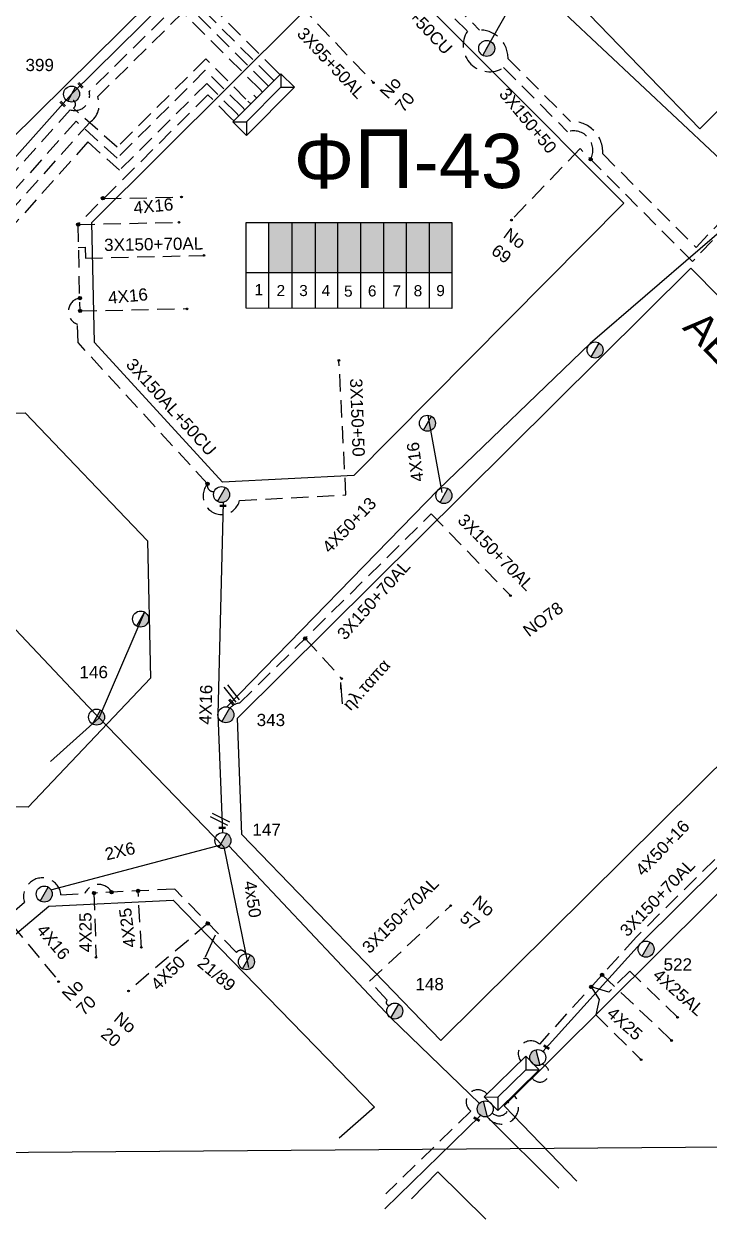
# Model space of a CAD drawing. Header units: millimetres. Extents: x 1421 to 13344, y 800 to 1949.
# Drawn here: x 12007.7 to 12108.7, y 861.3 to 1037.3 of the extents above; entities that cross this region are included whole.
import ezdxf

# ---------------------------------------------------------------- set-up
doc = ezdxf.new("R2010")
doc.units = ezdxf.units.MM
doc.linetypes.add('DASHED', pattern=[19.05, 12.7, -6.35])
for name, color, linetype in [('Pillar OTE', 7, 'Continuous'), ('Άγνωστα', 7, 'Continuous'), ('Γυμνά εναέρια ΧΤ (3Φ)   4x50CU', 7, 'Continuous'), ('Γυμνά εναέρια ΧΤ και ΦΟΠ (3Φ)   4x50+16AL', 7, 'Continuous'), ('Εναέρια παροχή ΧΤ 4x16', 7, 'SYN_LINE'), ('Εναέρια παροχή ΧΤ 4x25', 7, 'SYN_LINE'), ('Επιγραφές - Σχήματα', 7, 'Continuous'), ('Καλωδια ΧΤ  3X95+50', 7, 'Continuous'), ('Καλώδια ΧΤ   3x150+50CU', 7, 'DASHED'), ('Καλώδια ΧΤ   3x150+70AL', 7, 'DASHED'), ('Καλώδια ΧΤ   3x150AL+50CU', 7, 'DASHED'), ('Μηχανική τομή', 7, 'Continuous'), ('Στύλος ΦΜ', 7, 'Continuous'), ('Στύλος ΦΜ @ 1', 7, 'Continuous'), ('Συνδέσεις', 7, 'Continuous'), ('Συνεστραμμένα ΧΤ   3x70+54.6+25 AL', 7, 'SYN_LINE'), ('Τομή', 7, 'Continuous'), ('Υποσταθμός εναέριος 2 στύλων', 7, 'Continuous'), ('Υποσταθμός πόλεως', 7, 'Continuous'), ('Υπόβαθρο ΔΕΗ', 7, 'Continuous'), ('Υπόγεια καλώδια Παροχών ΧΤ   4x16AL', 7, 'DASHED'), ('Υπόγεια καλώδια Παροχών ΧΤ   4x50AL', 7, 'DASHED')]:
    doc.layers.add(name, color=color, linetype=linetype)
doc.styles.add('arial', font='ARIAL.TTF')
doc.styles.get("Standard").update_dxf_attribs({"font": 'ARIAL.TTF'})
doc.linetypes.add('SYN_LINE', pattern='A,0.5,-0.0001,["/\\/\\/\\/",Standard,S=0.1,R=0,X=0,Y=-0.05],-0.25', length=0.7501)
doc.dimstyles.new('ISO-25', dxfattribs={"dimtxt": 2.5, "dimasz": 2.5, "dimexe": 1.25, "dimexo": 0.625, "dimtad": 1, "dimtxsty": 'Standard', "dimcen": 2.5, "dimadec": 0, "dimazin": 0, "dimtfac": 1, "dimtmove": 0, "dimatfit": 3, "dimfxl": 1, "dimarcsym": 0})

# ---------------------------------------------------------------- blocks, each defined once
blk = doc.blocks.new('ΥΠΑΡΧΩΝ ΤΣΙΜΕΝΤΕΝΙΟΣ ΣΤΥΛΟΣ')
at = {"layer": 'Στύλος ΦΜ'}
blk.add_hatch(color=7, dxfattribs=at).paths.add_polyline_path([(-1.29, -2.28, 0.574793), (2.62, 0, 0.268822), (1.3, 2.27)])
at = {"layer": 'Στύλος ΦΜ', "color": 7}
blk.add_line((-1.29, -2.28), (1.3, 2.27), dxfattribs=at)
blk.add_circle((0, 0), 2.62, dxfattribs=at)
at = {"layer": 'Στύλος ΦΜ', "flags": 4}
for tag, p in [('ΑΡΙΘΜΟΣ', (-4.68, 8.05)), ('ΤΥΠΟΣ', (-4.91, 3.03))]:
    blk.add_attdef(tag, p, '', height=4, dxfattribs=at)
blk = doc.blocks.new('ΥΠΟΣΤΑΘΜΟΣ ΠΟΛΕΩΣ 9 ΑΝΑΧΩΡΗΣΕΩΝ')
at = {"layer": 'Υποσταθμός πόλεως', "ltscale": 40}
for p, q in [((-9.63, -2.82), (-9.63, -4)), ((-7.12, -2.82), (-7.12, -4)), ((-4.84, -2.82), (-4.84, -4)), ((-2.36, -2.82), (-2.36, -4)), ((0.09, -2.82), (0.09, -4)), ((2.55, -2.82), (2.55, -4)), ((5.02, -2.82), (5.02, -4)), ((7.48, -2.82), (7.48, -4)), ((9.61, -2.82), (9.61, -4))]:
    blk.add_line(p, q, dxfattribs=at)
blk.add_lwpolyline([(-10.02, 2.82), (10.02, 2.82), (10.02, -2.82), (-10.02, -2.82)], close=True, dxfattribs=at)
for points in [[(-7.21, 0), (-10.02, 2.82)], [(-10.02, -2.82), (-7.21, 0)], [(-7.21, 0), (7.21, 0)], [(7.21, 0), (10.02, 2.82)], [(10.02, -2.82), (7.21, 0)]]:
    blk.add_lwpolyline(points, dxfattribs=at)
at = {"layer": 'Υποσταθμός πόλεως', "linetype": 'SYN_LINE', "ltscale": 40, "flags": 1}
for tag, p in [('ΜΕΤΑΣΧΗΜΑΤΙΣΜΟΣ', (10.79, 1.71)), ('ΙΣΧΥΣ', (10.77, -1.08)), ('ΑΡΙΘΜΟΣ', (10.89, -3.8))]:
    blk.add_attdef(tag, p, '', height=1.8, dxfattribs=at)
blk = doc.blocks.new('ΜΗΧΑΝΙΚΗ ΤΟΜΗ')
at = {"layer": 'Μηχανική τομή', "ltscale": 40}
for p, q in [((-1.89, 0.78), (1.89, 0.78)), ((1.89, 0), (-1.89, 0))]:
    blk.add_line(p, q, dxfattribs=at)
blk = doc.blocks.new('_ΣΥΝΔΕΣΗ')
at = {"layer": 'Συνδέσεις', "linetype": 'SYN_LINE', "ltscale": 40}
blk.add_hatch(color=256, dxfattribs=at).paths.add_polyline_path([(0.5, -0.01, 1), (-0.5, -0.01, 1)])
at = {"layer": 'Συνδέσεις'}
blk.add_circle((0, -0.01), 0.5, dxfattribs=at)
blk = doc.blocks.new('ΤΟΜΗ')
at = {"layer": 'Τομή', "ltscale": 40}
for p, q in [((-5.68, 0), (5.68, 0)), ((5.68, -2.33), (-5.68, -2.33))]:
    blk.add_line(p, q, dxfattribs=at)
blk = doc.blocks.new('ΥΠΟΣΤΑΘΜΟΣ ΕΝΑΕΡΙΟΣ ΕΠΙ 2 ΣΤΥΛΩΝ')
at = {"layer": 'Υποσταθμός εναέριος 2 στύλων', "linetype": 'Continuous'}
for points in [[(-11.97, -2.11, 0.574793), (-8.45, -0.07, 0.268822), (-9.64, 1.98)], [(9.68, -2.15, 0.574793), (13.19, -0.1, 0.268822), (12.01, 1.95)]]:
    blk.add_hatch(color=256, dxfattribs=at).paths.add_polyline_path(points)
for p, q in [((-11.97, -2.11), (-9.64, 1.98)), ((9.68, -2.15), (12.01, 1.95))]:
    blk.add_line(p, q, dxfattribs=at)
for centre in [(-10.81, -0.07), (10.84, -0.1)]:
    blk.add_circle(centre, 2.36, dxfattribs=at)
at = {"layer": 'Υποσταθμός πόλεως', "linetype": 'Continuous', "ltscale": 40}
blk.add_lwpolyline([(-8.57, 2.82), (8.57, 2.82), (8.57, -2.82), (-8.57, -2.82)], close=True, dxfattribs=at)
for points in [[(-5.75, 0), (-8.57, 2.82)], [(-8.57, -2.82), (-5.75, 0)], [(-5.75, 0), (5.75, 0)], [(5.75, 0), (8.57, 2.82)], [(8.57, -2.82), (5.75, 0)]]:
    blk.add_lwpolyline(points, dxfattribs=at)
at = {"layer": 'Υποσταθμός εναέριος 2 στύλων', "ltscale": 40, "flags": 1}
for tag, p in [('ΜΕΤΑΣΧΗΜΑΤΙΣΜΟΣ', (14.09, 2.51)), ('ΙΣΧΥΣ', (14.07, -0.28)), ('ΑΡΙΘΜΟΣ', (14.19, -3))]:
    blk.add_attdef(tag, p, '', height=1.8, dxfattribs=at)

msp = doc.modelspace()

# ---------------------------------------------------------------- hatches: boundary and pattern name
at = {"layer": 'Άγνωστα', "linetype": 'DASHED', "ltscale": 0.2}
h = msp.add_hatch(color=133, dxfattribs=at)
h.dxf.hatch_style = 1
h.paths.add_polyline_path([(12047.25451, 1008.10511), (12043.81463, 1008.10533), (12043.81417, 1000.74474), (12047.25405, 1000.7414)])
h = msp.add_hatch(color=1, dxfattribs=at)
h.dxf.hatch_style = 1
h.paths.add_polyline_path([(12047.25405, 1000.7414), (12050.69361, 1000.73806), (12050.69407, 1008.1049), (12047.25451, 1008.10511)])
h = msp.add_hatch(color=30, dxfattribs=at)
h.dxf.hatch_style = 1
h.paths.add_polyline_path([(12050.69361, 1000.73806), (12053.99117, 1000.73485), (12053.99163, 1008.10469), (12050.69407, 1008.1049)])
h = msp.add_hatch(color=6, dxfattribs=at)
h.dxf.hatch_style = 1
h.paths.add_polyline_path([(12057.37763, 1008.10448), (12053.99163, 1008.10469), (12053.99117, 1000.73485), (12057.37717, 1000.73156)])
h = msp.add_hatch(color=85, dxfattribs=at)
h.dxf.hatch_style = 1
h.paths.add_polyline_path([(12057.37717, 1000.73156), (12060.77381, 1000.72827), (12060.77427, 1008.10427), (12057.37763, 1008.10448)])
h = msp.add_hatch(color=2, dxfattribs=at)
h.dxf.hatch_style = 1
h.paths.add_polyline_path([(12064.11132, 1008.10406), (12060.77427, 1008.10427), (12060.77381, 1000.72827), (12064.11086, 1000.72503)])
h = msp.add_hatch(color=5, dxfattribs=at)
h.dxf.hatch_style = 1
h.paths.add_polyline_path([(12064.11086, 1000.72503), (12067.49924, 1000.72173), (12067.4997, 1008.10384), (12064.11132, 1008.10406)])
h = msp.add_hatch(color=151, dxfattribs=at)
h.dxf.hatch_style = 1
h.paths.add_polyline_path([(12070.8198, 1008.10364), (12067.4997, 1008.10384), (12067.49924, 1000.72173), (12070.81934, 1000.71851)])

# ---------------------------------------------------------------- linework, layer by layer
at = {"layer": 'Pillar OTE', "ltscale": 40}
for points in [[(12040.48593, 995.46525), (12040.48672, 1008.10554), (12070.8198, 1008.10364), (12070.819, 995.43588), (12040.48593, 995.46618)], [(12043.81384, 995.46285), (12043.81463, 1008.10533)], [(12047.25371, 995.45942), (12047.25451, 1008.10511)], [(12050.69328, 995.45598), (12050.69407, 1008.1049)], [(12053.99084, 995.45269), (12053.99163, 1008.10469)], [(12057.37684, 995.44931), (12057.37763, 1008.10448)], [(12060.77348, 995.44592), (12060.77427, 1008.10427)], [(12064.11053, 995.44258), (12064.11132, 1008.10406)], [(12067.4989, 995.4392), (12067.4997, 1008.10384)], [(12040.48626, 1000.74797), (12070.81934, 1000.71851)]]:
    msp.add_lwpolyline(points, dxfattribs=at)
at = {"layer": 'Άγνωστα', "color": 30}
for points in [[(12037.19186, 916.14927), (12017.2031, 936.81258), (11961.81145, 995.42986)], [(12018.81993, 935.14119), (12025.53258, 950.66779)]]:
    msp.add_lwpolyline(points, dxfattribs=at)
at = {"layer": 'Άγνωστα', "color": 85, "linetype": 'DASHED', "ltscale": 0.2}
msp.add_lwpolyline([(12049.18925, 946.85428), (12054.56049, 940.93931)], dxfattribs=at)
at = {"layer": 'Άγνωστα'}
msp.add_lwpolyline([(12018.81993, 935.14119), (12011.67621, 928.74273)], dxfattribs=at)
at = {"layer": 'Άγνωστα', "color": 1}
msp.add_lwpolyline([(12036.69743, 916.43113), (12011.65254, 909.79092)], dxfattribs=at)
at = {"layer": 'Άγνωστα', "color": 1, "linetype": 'DASHED', "ltscale": 0.2}
msp.add_lwpolyline([(12040.41994, 900.41876, 0.602665177), (12039.06393, 900.61581), (12029.98281, 909.93553), (12018.06766, 909.35962)], format="xyb", dxfattribs=at)
for points in [[(12018.06766, 909.35962), (12018.37701, 899.78795)], [(12025.06082, 901.24561), (12024.57321, 909.67406)]]:
    msp.add_lwpolyline(points, dxfattribs=at)
at = {"layer": 'Άγνωστα', "color": 30, "linetype": 'DASHED', "ltscale": 0.2}
for points in [[(12104.14583, 891.00072), (12097.01441, 897.86988), (12093.90462, 894.77061), (12091.34048, 895.55771), (12092.50311, 893.69306), (12091.99601, 891.41924), (12098.64618, 884.86206)], [(12103.08669, 887.76584), (12092.93763, 897.32101)]]:
    msp.add_lwpolyline(points, dxfattribs=at)
at = {"layer": 'Γυμνά εναέρια ΧΤ (3Φ)   4x50CU', "color": 1, "linetype": 'Continuous'}
msp.add_lwpolyline([(12037.19186, 916.14927), (12040.83673, 898.38768)], dxfattribs=at)
at = {"layer": 'Γυμνά εναέρια ΧΤ και ΦΟΠ (3Φ)   4x50+16AL', "color": 1, "linetype": 'Continuous', "ltscale": 0.2}
for points in [[(12038.72803, 1050.62555), (12067.87922, 1058.79067), (12081.83781, 1044.1786), (12115.16093, 1012.89942)], [(12037.95258, 916.30725), (12061.81418, 890.96253), (12074.87377, 878.38652)]]:
    msp.add_lwpolyline(points, dxfattribs=at)
at = {"layer": 'Γυμνά εναέρια ΧΤ και ΦΟΠ (3Φ)   4x50+16AL', "color": 6, "linetype": 'Continuous', "ltscale": 0.2}
msp.add_lwpolyline([(11964.1225, 995.08207), (11981.25772, 992.88174), (11999.01802, 1009.38002), (12014.77934, 1027.00457), (12038.72803, 1050.62555)], dxfattribs=at)
at = {"layer": 'Γυμνά εναέρια ΧΤ και ΦΟΠ (3Φ)   4x50+16AL', "color": 133, "linetype": 'Continuous', "ltscale": 0.2}
msp.add_lwpolyline([(12115.50725, 1011.18929), (12091.1846, 990.256), (12068.85065, 968.76748), (12037.63115, 936.77574)], dxfattribs=at)
at = {"layer": 'Γυμνά εναέρια ΧΤ και ΦΟΠ (3Φ)   4x50+16AL', "color": 62, "linetype": 'Continuous', "ltscale": 0.2}
msp.add_lwpolyline([(12084.19971, 886.05084), (12098.6021, 901.95155), (12121.48258, 924.59572), (12140.59333, 942.83547), (12162.47229, 963.29411)], dxfattribs=at)
at = {"layer": 'Γυμνά εναέρια ΧΤ και ΦΟΠ (3Φ)   4x50+16AL', "color": 85, "linetype": 'Continuous', "ltscale": 0.2}
msp.add_lwpolyline([(12075.04333, 876.60709), (12060.93035, 862.87322)], dxfattribs=at)
at = {"layer": 'Εναέρια παροχή ΧΤ 4x16', "color": 1, "ltscale": 20}
msp.add_lwpolyline([(12075.86356, 1033.59922), (12082.42111, 1045.20178)], dxfattribs=at)
at = {"layer": 'Εναέρια παροχή ΧΤ 4x16', "color": 133, "ltscale": 20}
msp.add_lwpolyline([(12069.3795, 968.35186), (12067.30812, 979.67129)], dxfattribs=at)
at = {"layer": 'Καλωδια ΧΤ  3X95+50', "color": 6, "linetype": 'DASHED', "ltscale": 0.2}
msp.add_lwpolyline([(12048.40052, 1040.11029), (12048.40052, 1040.11029), (12059.31014, 1028.63035)], dxfattribs=at)
at = {"layer": 'Καλώδια ΧΤ   3x150+50CU', "color": 133, "linetype": 'DASHED', "ltscale": 0.2}
for points in [[(12048.30637, 1058.2737), (12049.74372, 1059.68977), (12073.08246, 1036.26959, 0.806028472), (12078.42855, 1030.90484), (12087.84761, 1021.45291, -0.67442923), (12091.24568, 1017.39983)], [(12045.05554, 1030.2859), (12033.76322, 1041.56624), (12038.65366, 1046.46188, 0.386349363), (12041.12576, 1051.19938), (12044.51064, 1054.53415)], [(12114.89587, 1011.74088, 0.686602554), (12114.49222, 1010.95008), (12106.24174, 1002.35144), (12089.68407, 1018.96689), (12079.52922, 1008.40606)]]:
    msp.add_lwpolyline(points, format="xyb", dxfattribs=at)
at = {"layer": 'Καλώδια ΧΤ   3x150+50CU', "color": 1, "linetype": 'DASHED', "ltscale": 0.2}
for points in [[(12037.22498, 1047.0523), (12039.21924, 1045.24517, 0.272595984), (12042.52829, 1050.19747), (12052.30768, 1059.08022), (12074.87508, 1036.43407, -0.420913895), (12079.08437, 1032.21009), (12088.29653, 1022.96578, -0.443087483), (12093.03492, 1018.21086), (12106.77147, 1004.42637), (12112.12142, 1010.00744), (12114.84248, 1007.27371)], [(12044.16998, 1029.3994), (12031.86734, 1041.68898), (12038.40786, 1048.23644, 0.938428753), (12039.37429, 1049.64371)]]:
    msp.add_lwpolyline(points, format="xyb", dxfattribs=at)
at = {"layer": 'Καλώδια ΧΤ   3x150+50CU', "color": 30, "linetype": 'DASHED', "ltscale": 0.2}
msp.add_lwpolyline([(12043.36525, 1028.59382), (12031.05664, 1040.88937), (12017.3562, 1027.37639, -0.599118364), (12014.56317, 1024.70225), (12000.24338, 1008.68965), (11982.10742, 991.8424), (11973.80091, 992.62758)], format="xyb", dxfattribs=at)
at = {"layer": 'Καλώδια ΧΤ   3x150+50CU', "color": 2, "linetype": 'DASHED', "ltscale": 0.2}
msp.add_lwpolyline([(12042.4865, 1027.71413), (12031.1751, 1039.01353), (12018.6159, 1026.62618, -0.353972988), (12017.44843, 1022.83451), (12002.10082, 1005.67258), (11983.08063, 988.00394), (11965.06554, 989.70681), (11956.19811, 986.10036), (11956.45848, 972.32592, 0.206167672), (11954.0674, 967.30517), (11951.17351, 964.49909, -0.817284443), (11949.00561, 962.39699)], format="xyb", dxfattribs=at)
at = {"layer": 'Καλώδια ΧΤ   3x150+50CU', "color": 6, "linetype": 'DASHED', "ltscale": 0.2}
msp.add_lwpolyline([(12040.46745, 1026.2641), (12034.54722, 1032.18411), (12021.47839, 1019.18135), (12015.04254, 1024.93682, 0.561128309), (12015.02583, 1026.07077)], format="xyb", dxfattribs=at)
at = {"layer": 'Καλώδια ΧΤ   3x150+50CU', "color": 5, "linetype": 'DASHED', "ltscale": 0.2}
msp.add_lwpolyline([(12039.88121, 1025.10608), (12034.47736, 1030.50972), (12021.4827, 1017.58076), (12015.42269, 1023.00012), (12001.71121, 1007.66774), (11982.1475, 989.4942), (11973.58127, 990.30392)], dxfattribs=at)
at = {"layer": 'Καλώδια ΧΤ   3x150+50CU', "color": 151, "linetype": 'DASHED', "ltscale": 0.2}
msp.add_lwpolyline([(12039.01098, 1024.23492), (12034.67827, 1028.56304), (12021.83764, 1015.78731), (12017.18053, 1019.95208), (12002.7944, 1003.86529), (11983.55324, 985.99138), (11965.10579, 987.73512), (11957.96388, 984.83045), (11958.2232, 971.11127, -0.800046045), (11955.24216, 966.4646), (11944.98758, 956.52124, -0.540078323), (11940.16952, 951.84941), (11933.3537, 945.24044, -0.522710634), (11930.50822, 942.10935), (11936.41477, 936.01793, -0.746319138), (11936.18314, 934.50838), (11918.93713, 919.18071, 0.677115078), (11920.0843, 916.0525)], format="xyb", dxfattribs=at)
at = {"layer": 'Καλώδια ΧΤ   3x150+50CU', "color": 85, "linetype": 'DASHED', "ltscale": 0.2}
msp.add_lwpolyline([(12038.25787, 1023.48101), (12034.86476, 1026.89703), (12015.68068, 1007.80993), (12015.96528, 995.06638)], dxfattribs=at)
for points in [[(12035.78059, 968.48669, -0.556290904), (12034.80585, 969.605), (12015.71668, 990.40915), (12015.63471, 993.12132, -0.774846847), (12015.92319, 996.95101)], [(12034.80585, 969.605, 1.263801341), (12039.52471, 967.16464), (12055.19778, 967.98255), (12054.1708, 987.66174)]]:
    msp.add_lwpolyline(points, format="xyb", dxfattribs=at)
at = {"layer": 'Καλώδια ΧΤ   3x150+50CU', "color": 5, "linetype": 'DASHED', "ltscale": 0.2}
msp.add_lwpolyline([(12075.99912, 879.74276, 1.127926797), (12073.59137, 877.2566), (12061.06984, 865.07143)], format="xyb", dxfattribs=at)
at = {"layer": 'Καλώδια ΧΤ   3x150+50CU', "color": 62, "linetype": 'DASHED', "ltscale": 0.2}
msp.add_arc((12083.75421, 882.86229), 1.33869, 213.3351217, 74.3352259, dxfattribs=at)
at = {"layer": 'Καλώδια ΧΤ   3x150+50CU', "color": 85, "linetype": 'DASHED', "ltscale": 0.2}
msp.add_arc((12078.0995, 877.87673), 2.53406, 214.8179791, 40.7197811, dxfattribs=at)
at = {"layer": 'Καλώδια ΧΤ   3x150+50CU', "color": 1, "linetype": 'DASHED', "ltscale": 0.2}
msp.add_arc((12077.75945, 878.04669), 1.48321, 226.4272219, 29.8969544, dxfattribs=at)
at = {"layer": 'Καλώδια ΧΤ   3x150+70AL', "color": 85, "linetype": 'DASHED', "ltscale": 0.2}
msp.add_lwpolyline([(12015.75614, 1004.43099), (12016.77374, 1004.45372), (12016.80948, 1002.85363), (12034.15763, 1003.24107)], dxfattribs=at)
at = {"layer": 'Καλώδια ΧΤ   3x150+70AL', "color": 30, "linetype": 'DASHED', "ltscale": 0.2}
msp.add_lwpolyline([(12162.36514, 969.35847), (12157.58501, 964.67656, 0.274021484), (12157.28025, 962.09779), (12158.03387, 961.30756), (12139.53239, 944.00714), (12120.36556, 925.03827), (12097.94461, 902.84889), (12083.69081, 887.11221, 0.913850915), (12080.9633, 884.60722)], format="xyb", dxfattribs=at)
at = {"layer": 'Καλώδια ΧΤ   3x150+70AL', "color": 85, "linetype": 'DASHED', "ltscale": 0.2}
msp.add_lwpolyline([(12037.88523, 936.26932, -0.237205405), (12039.53543, 937.32041), (12067.77378, 965.20789), (12067.77378, 965.20789), (12067.77378, 965.20789), (12079.42604, 953.15498)], format="xyb", dxfattribs=at)
at = {"layer": 'Καλώδια ΧΤ   3x150+70AL', "color": 1, "linetype": 'DASHED', "ltscale": 0.2}
msp.add_lwpolyline([(11993.09532, 893.97898, -0.700508494), (11997.64805, 899.45099), (12007.81315, 907.99624, -1.105620224), (12013.2023, 909.10552), (12016.72533, 909.29474, -0.626719117), (12020.66722, 909.48527)], format="xyb", dxfattribs=at)
at = {"layer": 'Καλώδια ΧΤ   3x150+70AL', "color": 1, "ltscale": 0.2}
msp.add_lwpolyline([(12061.57948, 892.83655, -0.725715758), (12061.2661, 893.57407), (12058.6575, 896.38067), (12058.6575, 896.38067), (12058.6575, 896.38067), (12070.61617, 907.4957)], format="xyb", dxfattribs=at)
at = {"layer": 'Συνεστραμμένα ΧΤ   3x70+54.6+25 AL', "color": 85, "linetype": 'SYN_LINE', "ltscale": 20}
msp.add_lwpolyline([(12037.08306, 966.87349), (12036.32717, 935.66383), (12037.01869, 918.25878)], dxfattribs=at)
at = {"layer": 'Συνεστραμμένα ΧΤ   3x70+54.6+25 AL', "color": 85, "linetype": 'SYN_LINE', "ltscale": 15}
msp.add_lwpolyline([(12076.01912, 876.42985), (12086.5509, 865.89902)], dxfattribs=at)
at = {"layer": 'Υπόβαθρο ΔΕΗ'}
for points in [[(10840.03143, 862.30832), (12828.1383, 877.43934), (12848.3754, 1876.73506)], [(11922.09142, 1040.61581), (11996.14841, 1112.31541), (12046.73207, 1060.78301), (11980.97714, 995.80187), (11963.34289, 997.46951), (11922.09142, 1040.61581)], [(12107.35315, 1021.89016), (12070.25326, 1060.23654), (12120.38834, 1109.51811), (12157.28027, 1072.25432), (12107.35315, 1021.89016)], [(12018.1242, 990.44839), (12017.73027, 1008.0873), (12058.51899, 1048.66982), (12096.1169, 1010.94072), (12056.37691, 970.85456), (12037.02924, 969.84489), (12018.1242, 990.44839)], [(12069.18183, 887.62956), (12039.84667, 917.9649), (12039.23493, 935.10571), (12106.00978, 1001.38562), (12144.59212, 962.35472), (12069.18183, 887.62956), (12069.18183, 887.62956)], [(11969.22355, 961.27823), (11987.8677, 979.68938), (12007.92682, 980.06391), (12025.9365, 961.23024), (12026.37765, 941.0064), (12008.37661, 922.00846), (11989.62977, 922.07088), (11969.4783, 942.71631), (11969.22355, 961.27823)], [(12078.48665, 878.00748), (12153.90435, 952.88029), (12199.06056, 907.35275), (12166.01026, 875.28427)], [(11975.02015, 871.51196), (11972.11656, 874.4124), (12011.41516, 907.44863), (12029.72253, 908.33351), (12059.42528, 877.85035), (12054.19919, 873.2514)], [(12078.48665, 878.00748), (12089.20168, 866.92712)], [(12068.74268, 868.28815), (12064.85089, 864.33355)], [(12068.74268, 868.28815), (12075.79409, 861.34873)]]:
    msp.add_lwpolyline(points, dxfattribs=at)
at = {"layer": 'Υπόγεια καλώδια Παροχών ΧΤ   4x16AL', "color": 85, "linetype": 'DASHED', "ltscale": 0.2}
for points in [[(12019.52022, 1011.63007), (12031.08833, 1011.84644)], [(12015.68068, 1007.80993), (12030.59211, 1008.12667)], [(12015.96528, 995.06638), (12031.62925, 995.41621)]]:
    msp.add_lwpolyline(points, dxfattribs=at)
at = {"layer": 'Υπόγεια καλώδια Παροχών ΧΤ   4x16AL', "color": 1, "linetype": 'DASHED', "ltscale": 0.2}
msp.add_lwpolyline([(12005.92639, 904.76538), (12012.84952, 896.44129)], dxfattribs=at)
at = {"layer": 'Υπόγεια καλώδια Παροχών ΧΤ   4x50AL', "color": 1, "linetype": 'DASHED', "ltscale": 0.2}
msp.add_lwpolyline([(12034.87664, 904.91313), (12023.07303, 894.86771)], dxfattribs=at)

# ---------------------------------------------------------------- block references
at = {"layer": 'Μηχανική τομή'}
for p, xscale, yscale, zscale, rotation in [((12016.1528, 1028.35923), 0.2499999999999191, 0.2499999999999191, 0.2499999999999191, 134.9427037580675), ((12013.53591, 1025.61414), 0.2499999999999191, 0.2499999999999191, 0.2499999999999191, 134.9427037580675), ((12038.26175, 937.43684), 0.2500000000001928, 0.2500000000001928, 0.2500000000001928, 312.6268794242704), ((12084.68324, 886.58467), 0.249999999999919, 0.249999999999919, 0.249999999999919, 328.1658736707066), ((12074.40196, 875.98294), 0.249999999999919, 0.249999999999919, 0.249999999999919, 328.1658736707066)]:
    msp.add_blockref('ΜΗΧΑΝΙΚΗ ΤΟΜΗ', p, dxfattribs=dict(at, xscale=xscale, yscale=yscale, zscale=zscale, rotation=rotation))
at = {"layer": 'Μηχανική τομή', "xscale": 0.25, "yscale": 0.25, "zscale": 0.25}
for p in [(12037.06818, 966.25904), (12036.95727, 918.85733)]:
    msp.add_blockref('ΜΗΧΑΝΙΚΗ ΤΟΜΗ', p, dxfattribs=at)
at = {"layer": 'Στύλος ΦΜ @ 1', "ltscale": 40, "xscale": 0.4499999999998181, "yscale": 0.4499999999998181, "zscale": 0.4499999999998181}
for p in [(12075.93216, 1033.72482), (12091.90016, 989.32053), (12067.19327, 978.53593), (12036.86672, 968.03122), (12069.63342, 967.88748), (12024.9447, 949.70724), (12010.73941, 909.2134), (12040.52705, 899.24587)]:
    msp.add_blockref('ΥΠΑΡΧΩΝ ΤΣΙΜΕΝΤΕΝΙΟΣ ΣΤΥΛΟΣ', p, dxfattribs=at)
at = {"layer": 'Στύλος ΦΜ @ 1', "ltscale": 40}
ref = msp.add_blockref('ΥΠΑΡΧΩΝ ΤΣΙΜΕΝΤΕΝΙΟΣ ΣΤΥΛΟΣ', (12014.77708, 1027.00586), dxfattribs=dict(at, xscale=0.4499999999998181, yscale=0.4499999999998181, zscale=0.4499999999998181))
ref.add_attrib('ΤΥΠΟΣ', '399', (12007.97909, 1030.39057), dxfattribs={"layer": 'Στύλος ΦΜ', "height": 1.8, "flags": 4})
ref = msp.add_blockref('ΥΠΑΡΧΩΝ ΤΣΙΜΕΝΤΕΝΙΟΣ ΣΤΥΛΟΣ', (12018.45215, 935.2622), dxfattribs=dict(at, xscale=0.4499999999998181, yscale=0.4499999999998181, zscale=0.4499999999998181))
ref.add_attrib('ΤΥΠΟΣ', '146', (12015.93558, 940.99706), dxfattribs={"layer": 'Στύλος ΦΜ', "height": 1.8, "flags": 4})
ref = msp.add_blockref('ΥΠΑΡΧΩΝ ΤΣΙΜΕΝΤΕΝΙΟΣ ΣΤΥΛΟΣ', (12037.50346, 935.60491), dxfattribs=dict(at, xscale=0.4499999999998181, yscale=0.4499999999998181, zscale=0.4499999999998181))
ref.add_attrib('ΤΥΠΟΣ', '343', (12042.04158, 933.94543), dxfattribs={"layer": 'Στύλος ΦΜ', "height": 1.8, "flags": 4})
ref = msp.add_blockref('ΥΠΑΡΧΩΝ ΤΣΙΜΕΝΤΕΝΙΟΣ ΣΤΥΛΟΣ', (12037.06545, 917.08194), dxfattribs=dict(at, xscale=0.4499999999998181, yscale=0.4499999999998181, zscale=0.4499999999998181))
ref.add_attrib('ΤΥΠΟΣ', '147', (12041.40528, 917.7884), dxfattribs={"layer": 'Στύλος ΦΜ', "height": 1.8, "flags": 4})
ref = msp.add_blockref('ΥΠΑΡΧΩΝ ΤΣΙΜΕΝΤΕΝΙΟΣ ΣΤΥΛΟΣ', (12099.41118, 901.09568), dxfattribs=dict(at, xscale=0.4499999999998181, yscale=0.4499999999998181, zscale=0.4499999999998181))
ref.add_attrib('ΤΥΠΟΣ', '522', (12101.99193, 897.94731), dxfattribs={"layer": 'Στύλος ΦΜ', "height": 1.8, "flags": 4})
ref = msp.add_blockref('ΥΠΑΡΧΩΝ ΤΣΙΜΕΝΤΕΝΙΟΣ ΣΤΥΛΟΣ', (12062.39521, 891.987), dxfattribs=dict(at, xscale=0.4499999999998181, yscale=0.4499999999998181, zscale=0.4499999999998181))
ref.add_attrib('ΤΥΠΟΣ', '148', (12065.42621, 895.05447), dxfattribs={"layer": 'Στύλος ΦΜ', "height": 1.8, "flags": 4})
at = {"layer": 'Συνδέσεις'}
for p, xscale, yscale, zscale in [((12059.25155, 1028.692), 0.25, 0.25, 0.25), ((12091.24568, 1017.39983), 0.4777242751394019, 0.4777242751394019, 0.4777242751394019), ((12030.96429, 1011.85561), 0.25, 0.25, 0.25), ((12019.38794, 1011.66531), 0.4777242751394019, 0.4777242751394019, 0.4777242751394019), ((12079.57317, 1008.45177), 0.25, 0.25, 0.25), ((12015.75445, 1007.80177), 0.4777242751394019, 0.4777242751394019, 0.4777242751394019), ((12030.59211, 1008.12667), 0.25, 0.25, 0.25), ((12034.28343, 1003.24443), 0.25, 0.25, 0.25), ((12015.99628, 996.97322), 0.4777242751394019, 0.4777242751394019, 0.4777242751394019), ((12016.03837, 995.0886), 0.4777242751394019, 0.4777242751394019, 0.4777242751394019), ((12031.76743, 995.37131), 0.25, 0.25, 0.25), ((12054.15671, 987.78874), 0.25, 0.25, 0.25), ((12034.80585, 969.605), 0.4777242751394019, 0.4777242751394019, 0.4777242751394019), ((12079.42604, 953.15498), 0.25, 0.25, 0.25), ((12049.18925, 946.85428), 0.4777242751394019, 0.4777242751394019, 0.4777242751394019), ((12054.56049, 940.93931), 0.25, 0.25, 0.25), ((12024.57321, 909.67406), 0.4777242751394019, 0.4777242751394019, 0.4777242751394019), ((12018.06766, 909.35962), 0.4777242751394019, 0.4777242751394019, 0.4777242751394019), ((12020.66722, 909.48527), 0.4777242751394019, 0.4777242751394019, 0.4777242751394019), ((12070.61617, 907.4957), 0.25, 0.25, 0.25), ((12034.82887, 904.87248), 0.4777242751394019, 0.4777242751394019, 0.4777242751394019), ((12025.05415, 901.36095), 0.25, 0.25, 0.25), ((12018.37324, 899.9048), 0.25, 0.25, 0.25), ((12092.93763, 897.32101), 0.4777242751394019, 0.4777242751394019, 0.4777242751394019), ((12012.85347, 896.31922), 0.25, 0.25, 0.25), ((12091.33656, 895.55338), 0.4777242751394019, 0.4777242751394019, 0.4777242751394019), ((12023.15952, 894.94132), 0.25, 0.25, 0.25), ((12104.05286, 891.05695), 0.25, 0.25, 0.25), ((12103.17414, 887.64828), 0.25, 0.25, 0.25), ((12098.68383, 884.82494), 0.25, 0.25, 0.25)]:
    msp.add_blockref('_ΣΥΝΔΕΣΗ', p, dxfattribs=dict(at, xscale=xscale, yscale=yscale, zscale=zscale))
at = {"layer": 'Τομή', "xscale": 0.2499999999999669, "yscale": 0.2499999999999669, "zscale": 0.2499999999999669}
for p, rotation in [((12038.59814, 938.91942), 308.1680509152084), ((12036.76596, 920.46815), 333.3547374449722)]:
    msp.add_blockref('ΤΟΜΗ', p, dxfattribs=dict(at, rotation=rotation))
at = {"layer": 'Υποσταθμός εναέριος 2 στύλων', "xscale": 0.4999999999999998, "yscale": 0.4999999999999998, "zscale": 0.4999999999999998, "rotation": 224.4187307852314}
msp.add_blockref('ΥΠΟΣΤΑΘΜΟΣ ΕΝΑΕΡΙΟΣ ΕΠΙ 2 ΣΤΥΛΩΝ', (12079.62692, 881.32681), dxfattribs=at)
at = {"layer": 'Υποσταθμός πόλεως', "xscale": 0.4999999999999999, "yscale": 0.4999999999999999, "zscale": 0.4999999999999999, "rotation": 225.0304136070612}
msp.add_blockref('ΥΠΟΣΤΑΘΜΟΣ ΠΟΛΕΩΣ 9 ΑΝΑΧΩΡΗΣΕΩΝ', (12043.06956, 1025.46647), dxfattribs=at)

# ---------------------------------------------------------------- texts
at = {"ltscale": 30, "char_height": 1.63441, "width": 11.2572904, "attachment_point": 1}
for s, insert in [('1', (12041.73209, 999.02657)), ('2', (12044.97056, 998.89311)), ('3', (12048.30114, 998.89311)), ('4', (12051.60465, 998.89311)), ('5', (12054.90816, 998.81193)), ('6', (12058.42829, 998.83899)), ('7', (12062.05674, 998.83899)), ('8', (12065.17069, 998.86605)), ('9', (12068.50128, 998.89311))]:
    msp.add_mtext(s, dxfattribs=dict(at, insert=insert))
at = {"ltscale": 40, "insert": (12107.7401, 995.53929), "char_height": 4, "width": 50.2149778, "attachment_point": 1, "rotation": 314.5238529, "style": 'arial'}
msp.add_mtext('{\\H1.083x;AETIΔEΩN}', dxfattribs=at)
at = {"layer": 'Άγνωστα', "color": 7, "char_height": 1.8, "attachment_point": 1}
for s, gutter_width, insert, rotation in [('3X150+50CU', 12.5, (12060.61333, 1044.90761), 313.4702819), ('3X95+50AL', 12.5, (12049.17101, 1037.01817), 313.1640068), ('3X150+50', 12.5, (12079.04018, 1028.10537), 309.6213307), ('3X150+50', 12.5, (12057.59263, 985.17551), 271.9594224), ('4X50+13', 12.5, (12051.51029, 960.51061), 46.2596131), ('NO78', 12.5, (12081.07106, 948.42197), 37.0025312), ('4X50+16', 12.5, (12097.66064, 912.96576), 46.2596131), ('2X6', 12.5, (12019.52009, 915.91067), 13.1518498), ('4x50', 12.5, (12041.93717, 911.27669), 278.5726513), ('4X50', 12.5, (12026.25486, 896.16102), 44.9847895), ('21/89', 2.16938, (12034.29736, 900.14761), 320.184843), ('4X25AL', 12.5, (12101.45398, 898.39519), 318.618173)]:
    msp.add_mtext_dynamic_manual_height_columns(s, width=1.8, gutter_width=gutter_width, heights=[0.04535], dxfattribs=dict(at, insert=insert, rotation=rotation))
at = {"layer": 'Άγνωστα', "color": 7}
note = msp.add_mtext_dynamic_manual_height_columns('No ', width=1.8, gutter_width=1.73917, heights=[0.04535, 0], dxfattribs=dict(at, insert=(12057.67972, 1024.69866), char_height=1.8, attachment_point=1, rotation=48.6725283))
for column, words in zip(note.columns.linked_columns, ['70']):
    column.text = words
note = msp.add_mtext_dynamic_manual_height_columns('No ', width=1.8, gutter_width=1.73917, heights=[0.04535, 0], dxfattribs=dict(at, insert=(12076.45178, 1009.55167), char_height=1.8, attachment_point=1, rotation=323.6209279))
for column, words in zip(note.columns.linked_columns, ['69']):
    column.text = words
note = msp.add_mtext_dynamic_manual_height_columns('No ', width=1.8, gutter_width=1.84987, heights=[0.04535, 0], dxfattribs=dict(at, insert=(12071.92669, 911.43756), char_height=1.8, attachment_point=1, rotation=321.6739959))
for column, words in zip(note.columns.linked_columns, ['57']):
    column.text = words
note = msp.add_mtext_dynamic_manual_height_columns('No ', width=1.8, gutter_width=1.72629, heights=[0.04535, 0], dxfattribs=dict(at, insert=(12010.677, 892.09101), char_height=1.8, attachment_point=1, rotation=44.9847895))
for column, words in zip(note.columns.linked_columns, ['70']):
    column.text = words
note = msp.add_mtext_dynamic_manual_height_columns('No ', width=1.8, gutter_width=2.16938, heights=[0.04535, 0], dxfattribs=dict(at, insert=(12018.95419, 894.57103), char_height=1.8, attachment_point=1, rotation=320.184843))
for column, words in zip(note.columns.linked_columns, ['20']):
    column.text = words
at = {"layer": 'Εναέρια παροχή ΧΤ 4x16', "color": 7, "char_height": 1.8, "attachment_point": 1}
for insert, rotation in [((12023.8087, 1011.14435), 5.4519936), ((12020.06285, 997.89039), 5.4519936), ((12064.8665, 969.80663), 97.3016202), ((12033.54434, 934.19532), 88.3193354), ((12010.88424, 904.99761), 310.067693)]:
    msp.add_mtext_dynamic_manual_height_columns('4X16', width=1.8, gutter_width=12.5, heights=[0.04535], dxfattribs=dict(at, insert=insert, rotation=rotation))
at = {"layer": 'Εναέρια παροχή ΧΤ 4x25', "color": 7, "char_height": 1.8, "attachment_point": 1}
for insert, rotation in [((12015.94214, 900.63081), 90.4964814), ((12022.47666, 901.21258), 97.2387289), ((12094.67805, 892.7535), 318.618173)]:
    msp.add_mtext_dynamic_manual_height_columns('4X25', width=1.8, gutter_width=12.5, heights=[0.04535], dxfattribs=dict(at, insert=insert, rotation=rotation))
at = {"layer": 'Καλώδια ΧΤ   3x150+70AL', "color": 7, "char_height": 1.8, "attachment_point": 1}
for s, insert, rotation in [('3X150+70AL', (12019.54549, 1005.70005), 0.8803642), ('3X150+70AL', (12072.79975, 965.3856), 314.6315244), ('3X150+70AL', (12053.71637, 947.68891), 48.0995276), ('ηλ.ταπα', (12054.52941, 937.30576), 48.0995276), ('3X150+70AL', (12095.37119, 904.04846), 46.1040931), ('3X150+70AL', (12057.39057, 901.60026), 44.6937483)]:
    msp.add_mtext_dynamic_manual_height_columns(s, width=1.8, gutter_width=12.5, heights=[0.04535], dxfattribs=dict(at, insert=insert, rotation=rotation))
at = {"layer": 'Καλώδια ΧΤ   3x150AL+50CU', "color": 7, "insert": (12023.99781, 988.30079), "char_height": 1.8, "attachment_point": 1, "rotation": 312.1602328}
msp.add_mtext_dynamic_manual_height_columns('3X150AL+50CU', width=1.8, gutter_width=12.5, heights=[0.04535], dxfattribs=at)
at = {"layer": 'Υπόβαθρο ΔΕΗ', "insert": (12047.49701, 1021.82742), "char_height": 8, "attachment_point": 1}
msp.add_mtext_dynamic_manual_height_columns('Φ{\\H1.0833x;Π}-43', width=84.657329, gutter_width=12.5, heights=[0], dxfattribs=at)

# ---------------------------------------------------------------- leaders
at = {"layer": 'Επιγραφές - Σχήματα', "ltscale": 40}
for points in [[(12054.36979, 940.37922), (12054.64705, 937.21269)], [(12035.9229, 903.17896), (12034.46608, 899.90723)]]:
    msp.add_leader(points, dimstyle='ISO-25', override={"dimasz": 1, "dimtad": 0}, dxfattribs=at)

doc.saveas('drawing.dxf')
